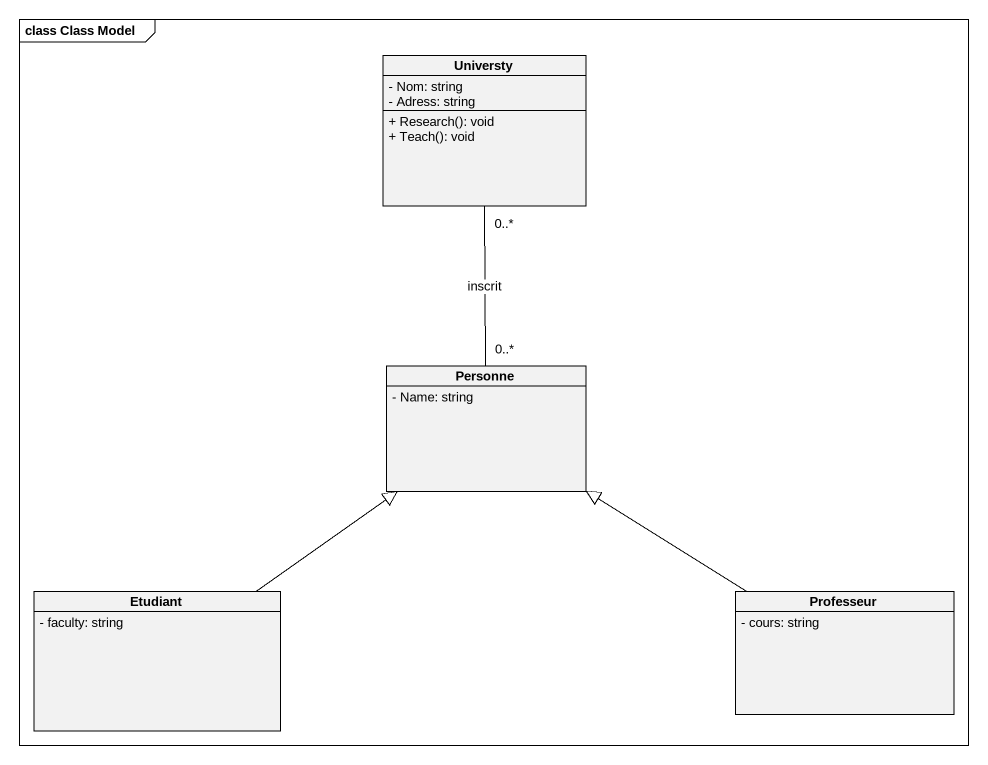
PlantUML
@startuml
mainframe class Class Model
hide circle
hide empty members
skinparam classAttributeIconSize 0
class Universty {
  - Nom: string
  - Adress: string
  + Research(): void
  + Teach(): void
}
class Personne {
  - Name: string
}
class Etudiant {
  - faculty: string
}
class Professeur {
  - cours: string
}
Personne "0..*" -up- "0..*" Universty : inscrit
Etudiant -up-|> Personne
Professeur -up-|> Personne
@enduml
